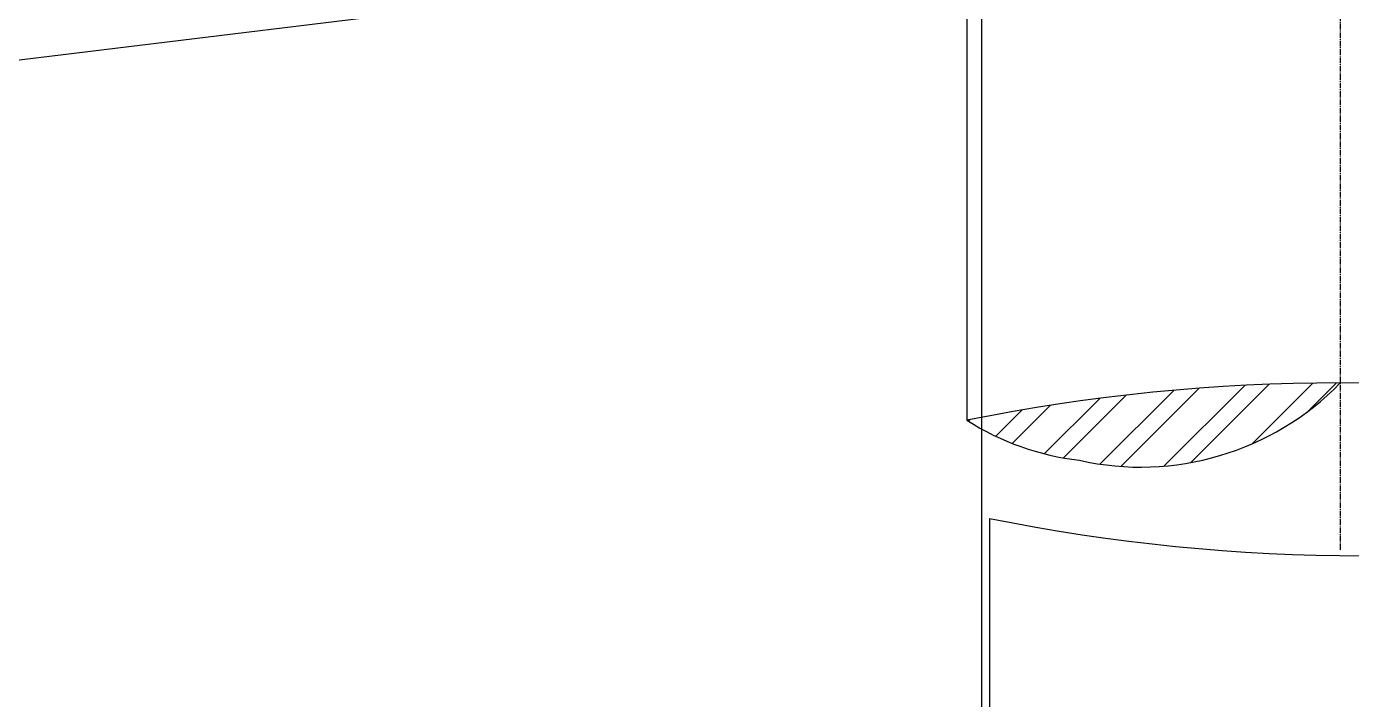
# Model space of a CAD drawing. Header units: millimetres. Extents: x 9612 to 23319, y 1863 to 14354.
# Drawn here: x 11504.2 to 11681.7, y 7318.7 to 7408.9 of the extents above; entities that cross this region are included whole.
import ezdxf

# ---------------------------------------------------------------- set-up
doc = ezdxf.new("R2010")
doc.units = ezdxf.units.MM
doc.header["$MEASUREMENT"] = 0
doc.linetypes.add('CENTER2', pattern=[1.125, 0.75, -0.125, 0.125, -0.125])

# ---------------------------------------------------------------- blocks, each defined once
blk = doc.blocks.new('ijkkkkkkkkk')
h = blk.add_hatch()
h.set_pattern_fill('STEEL', color=256, scale=60)
h.set_pattern_definition([(45, (-14035.1045, -4803.806), (-4.4194174, 4.4194174), []), (45, (-14035.1045, -4800.681), (-4.4194174, 4.4194174), [])])
edge = h.paths.add_edge_path()
edge.add_ellipse((1178.14894, -564.09811), major_axis=(-26.40408, 26.40408), ratio=1, start_angle=122.305395, end_angle=180.7334917)
edge.add_ellipse((1204.88887, -842.66202), major_axis=(178.54446, 178.54446), ratio=1, start_angle=45, end_angle=56.4211863)
edge.add_ellipse((1174.11072, -565.02444), major_axis=(-25.27601, 25.27601), ratio=1, start_angle=102.4701208, end_angle=128.3045827)
for p, q in [((1156.88182, -1041.89229), (1156.88182, 739.71136)), ((1157.92037, -608.31612), (1157.92037, -1020.31612))]:
    blk.add_line(p, q)
at = {"linetype": 'CENTER2'}
blk.add_line((1204.88887, 19.33629), (1204.88887, -612.61448), dxfattribs=at)
at = {"linetype": 'Continuous'}
blk.add_line((1154.88887, -198.92305), (1154.88887, -595.16202), dxfattribs=at)
at = {"linetype": 'ByBlock', "lineweight": -2}
blk.add_line((1104.21019, -537.57116), (952.55744, -556.06187), dxfattribs=at)
for centre, major_axis, start_param, end_param in [((1204.88887, -842.66202), (178.54446, 178.54446), 0.586060858, 0.984735468), ((1178.14894, -564.09811), (-26.40408, 26.40408), 2.134631836, 3.154394499), ((1174.11072, -565.02444), (-25.27601, 25.27601), 1.788440994, 2.239337414), ((1207.92037, -360.81612), (-178.54446, 178.54446), 2.156857185, 2.555531795)]:
    blk.add_ellipse(centre, major_axis=major_axis, ratio=1, start_param=start_param, end_param=end_param)

msp = doc.modelspace()

# ---------------------------------------------------------------- block references
msp.add_blockref('ijkkkkkkkkk', (10475.34511, 7951.25402))

doc.saveas('drawing.dxf')
